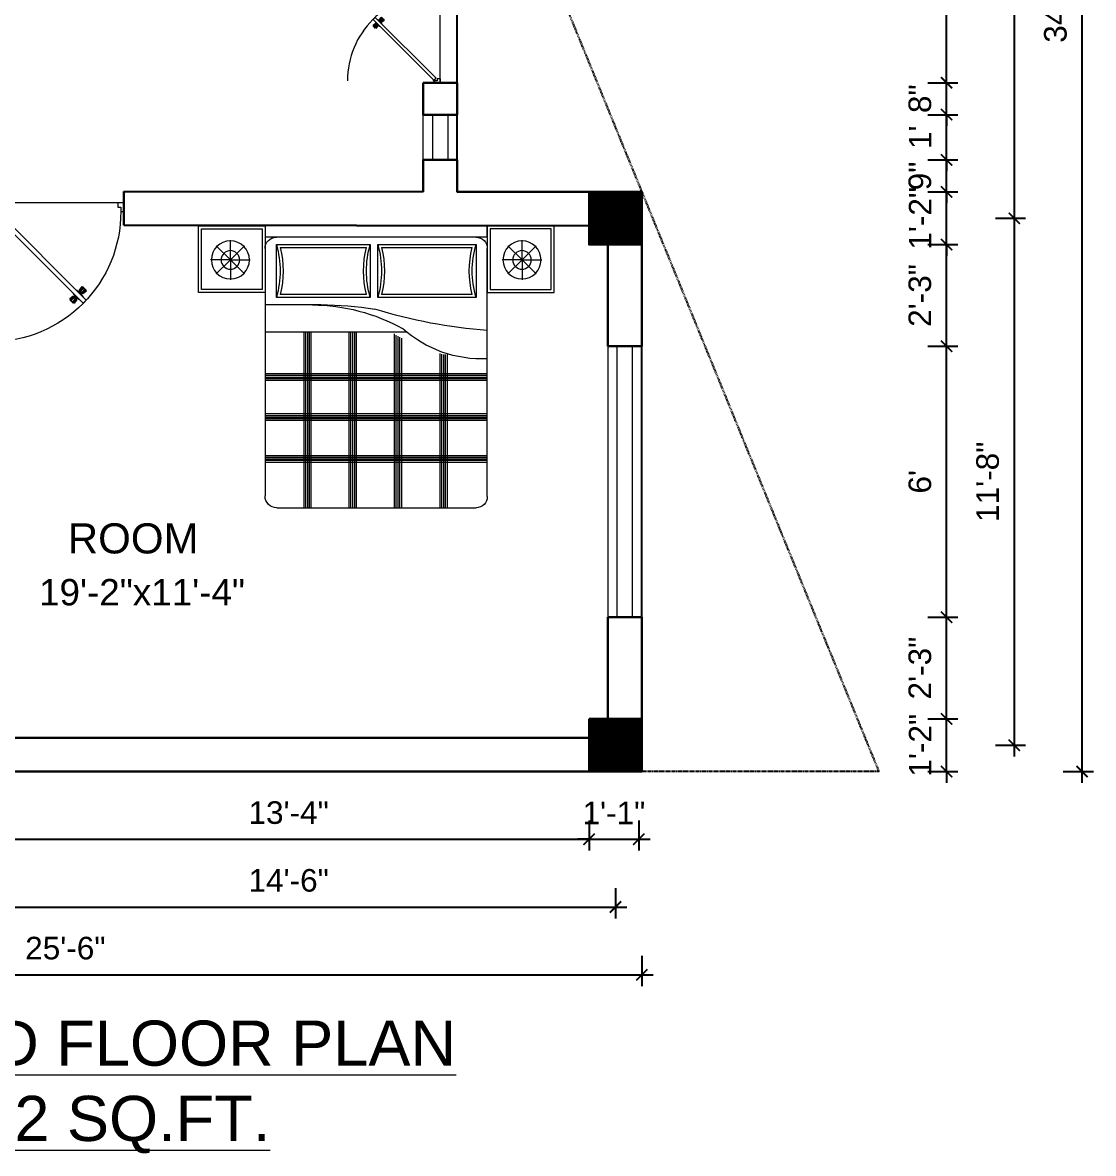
# Model space of a CAD drawing. Header units: inches. Extents: x -6683 to 26091, y -5972 to 4741.
# Drawn here: x 16627.7 to 16912.1, y -2641.4 to -2341 of the extents above; entities that cross this region are included whole.
import ezdxf

# ---------------------------------------------------------------- set-up
doc = ezdxf.new("R2010")
doc.units = ezdxf.units.IN
doc.header["$MEASUREMENT"] = 0
doc.linetypes.add('HIDDEN', pattern=[0.375, 0.25, -0.125])
for name, color, linetype, lineweight in [('A-FURN', 9, 'Continuous', 5), ('Dimension-0.13', 114, 'Continuous', 13), ('hatch-.09', 8, 'Continuous', 9), ('Label', 7, 'Continuous', 13), ('PUERTAS', 7, 'Continuous', 9), ('Text', 7, 'Continuous', 13), ('WALL', 12, 'Continuous', 30), ('wall2', 1, 'Continuous', 15), ('windoow', 4, 'Continuous', 5)]:
    doc.layers.add(name, color=color, linetype=linetype, lineweight=lineweight)
doc.layers.add('furniture', color=253, linetype='Continuous')
doc.styles.add('arial 1000', font='arial.ttf')
doc.styles.add('dim', font='arial.ttf', dxfattribs={"height": 7})
doc.styles.get("Standard").update_dxf_attribs({"font": 'arial.ttf'})
doc.dimstyles.new("1-8'", dxfattribs={"dimtxt": 6, "dimasz": 3, "dimexe": 3, "dimexo": 6, "dimgap": 4, "dimtad": 1, "dimdec": 0, "dimzin": 0, "dimdsep": 46, "dimlunit": 4, "dimtxsty": 'arial 1000', "dimblk": 'ARCHTICK', "dimcen": 8, "dimdle": 3, "dimclrt": 7, "dimazin": 0, "dimtfac": 1, "dimtdec": 0, "dimtix": 1, "dimtmove": 2, "dimatfit": 3, "dimfxl": 5, "dimfxlon": 1, "dimarcsym": 0})

# ---------------------------------------------------------------- blocks, each defined once
blk = doc.blocks.new('A$C3AED30AC')
at = {"layer": 'A-FURN', "color": 147, "linetype": 'ByBlock'}
for p, q in [((0, 1532.2), (0, 1982.2)), ((0, 1982.2), (450, 1982.2)), ((450, 1982.2), (1949.6, 1982.2)), ((450, 1982.2), (450, 1532.2)), ((450, 1906), (450, 1982.2)), ((1949.6, 1982.2), (1949.6, 1532.2)), ((2399.6, 1982.2), (1949.6, 1982.2)), ((2399.6, 1532.2), (2399.6, 1982.2)), ((450, 1906), (1949.6, 1906)), ((450, 155.2), (450, 1829.8)), ((1949.6, 1829.8), (1949.6, 159)), ((450, 1532.2), (0, 1532.2)), ((1949.6, 1532.2), (2399.6, 1532.2)), ((1869.6, 79), (526.2, 79))]:
    blk.add_line(p, q, dxfattribs=at)
at = {"layer": 'A-FURN', "color": 8}
for p, q in [((20, 1552.2), (20, 1962.2)), ((20, 1962.2), (430, 1962.2)), ((430, 1962.2), (430, 1552.2)), ((1969.6, 1962.2), (1969.6, 1552.2)), ((2379.6, 1962.2), (1969.6, 1962.2)), ((2379.6, 1552.2), (2379.6, 1962.2)), ((430, 1552.2), (20, 1552.2)), ((1969.6, 1552.2), (2379.6, 1552.2))]:
    blk.add_line(p, q, dxfattribs=at)
at = {"layer": 'A-FURN', "color": 5, "linetype": 'ByBlock'}
for p, q in [((216, 1752.2), (121, 1847.2)), ((216, 1752.2), (216, 1886.6)), ((216, 1752.2), (311.1, 1847.2)), ((526.2, 1855.2), (526.2, 1499.6)), ((1189.3, 1855.2), (526.2, 1855.2)), ((1189.3, 1499.6), (1189.3, 1855.2)), ((1873.4, 1855.2), (1240.1, 1855.2)), ((1240.1, 1855.2), (1240.1, 1499.6)), ((1873.4, 1499.6), (1873.4, 1855.2)), ((2183.6, 1752.2), (2088.5, 1847.2)), ((2183.6, 1752.2), (2183.6, 1886.6)), ((2183.6, 1752.2), (2278.6, 1847.2)), ((216, 1752.2), (81.7, 1752.2)), ((216, 1752.2), (121, 1657.2)), ((216, 1752.2), (216, 1752.2)), ((216, 1752.2), (216, 1752.2)), ((216, 1752.2), (216, 1752.2)), ((216, 1752.2), (350.4, 1752.2)), ((216, 1752.2), (216, 1617.8)), ((216, 1752.2), (311.1, 1657.2)), ((2183.6, 1752.2), (2049.2, 1752.2)), ((2183.6, 1752.2), (2088.5, 1657.2)), ((2183.6, 1752.2), (2317.9, 1752.2)), ((2183.6, 1752.2), (2183.6, 1752.2)), ((2183.6, 1752.2), (2183.6, 1752.2)), ((2183.6, 1752.2), (2183.6, 1752.2)), ((2183.6, 1752.2), (2278.6, 1657.2)), ((2183.6, 1752.2), (2183.6, 1617.8)), ((526.2, 1499.6), (1189.3, 1499.6)), ((1240.1, 1499.6), (1873.4, 1499.6)), ((1573.7, 1448.8), (1949.6, 1448.8)), ((996, 1263.6), (1949.6, 1263.6))]:
    blk.add_line(p, q, dxfattribs=at)
at = {"layer": 'A-FURN', "color": 9}
for p, q in [((1163.2, 1835.2), (552.3, 1835.2)), ((1847.3, 1835.2), (1266.2, 1835.2)), ((552.3, 1519.6), (1163.2, 1519.6)), ((1266.2, 1519.6), (1847.3, 1519.6))]:
    blk.add_line(p, q, dxfattribs=at)
at = {"layer": 'A-FURN', "color": 8, "linetype": 'Continuous'}
for p, q in [((1029.9, 1223.1), (1029.9, 79)), ((1041.9, 1230), (1041.9, 79)), ((1053.9, 1237.2), (1053.9, 79)), ((1067, 1245.2), (1067, 79)), ((1079, 1252.8), (1079, 79)), ((1335, 1263.6), (1335, 79)), ((1347, 1263.6), (1347, 79)), ((1359, 1263.6), (1359, 79)), ((1372.1, 1263.6), (1372.1, 79)), ((1384.1, 1263.6), (1384.1, 79)), ((1639.9, 1263.6), (1639.9, 79)), ((1651.9, 1263.6), (1651.9, 79)), ((1663.9, 1263.6), (1663.9, 79)), ((1676.9, 1263.6), (1676.9, 79)), ((1688.9, 1263.6), (1688.9, 79)), ((722, 1114.6), (722, 79)), ((734, 1114.6), (734, 79)), ((746, 1114.6), (746, 79)), ((759.1, 1117.1), (759.1, 79)), ((771.1, 1120.2), (771.1, 79)), ((450, 983.2), (1949.6, 983.2)), ((450, 971.2), (1949.6, 971.2)), ((450, 959.2), (1949.6, 959.2)), ((450, 949.8), (1949.6, 949.8)), ((450, 937.8), (1949.6, 937.8)), ((450, 713), (1949.6, 713)), ((450, 701), (1949.6, 701)), ((450, 689), (1949.6, 689)), ((450, 679.6), (1949.6, 679.6)), ((450, 667.6), (1949.6, 667.6)), ((450, 431.1), (1949.6, 431.1)), ((450, 419.1), (1949.6, 419.1)), ((450, 407.1), (1949.6, 407.1)), ((450, 397.7), (1949.6, 397.7)), ((450, 385.7), (1949.6, 385.7))]:
    blk.add_line(p, q, dxfattribs=at)
at = {"layer": 'A-FURN', "color": 5, "linetype": 'ByBlock'}
for centre, radius in [((216, 1752.2), 128.5), ((2183.6, 1752.2), 128.5), ((216, 1752.2), 62.8), ((2183.6, 1752.2), 62.8)]:
    blk.add_circle(centre, radius, dxfattribs=at)
at = {"layer": 'A-FURN', "color": 147, "linetype": 'ByBlock'}
for centre, radius, start, end in [((526.2, 1829.8), 76.2, 90, 180), ((1873.4, 1829.8), 76.2, 0, 90), ((526.2, 155.2), 76.2, 180, 270), ((1869.6, 159), 80, 270, 0)]:
    blk.add_arc(centre, radius, start, end, dxfattribs=at)
at = {"layer": 'A-FURN', "color": 5, "linetype": 'ByBlock'}
for centre, radius, start, end in [((-83.4, 1677.4), 635, 343.7398, 16.2602), ((1798.9, 1677.4), 635, 163.73979, 196.26021), ((630.5, 1677.4), 635, 343.7398, 16.2602), ((2483, 1677.4), 635, 163.73979, 196.26021), ((193.9, 4688.5), 3422.4, 274.28895, 287.24996), ((1638.5, 177.4), 1271.4, 90.35642, 119.03891), ((1572.9, -870.3), 2319.1, 89.98014, 99.03119), ((485.1, 1886.5), 802.9, 267.49694, 311.91323)]:
    blk.add_arc(centre, radius, start, end, dxfattribs=at)
at = {"layer": 'A-FURN', "color": 9}
for centre, start, end in [((-83.4, 1677.4), 346.05939, 13.94061), ((1798.9, 1677.4), 166.05939, 193.94061), ((630.5, 1677.4), 346.05939, 13.94061), ((2483, 1677.4), 166.05939, 193.94061)]:
    blk.add_arc(centre, 655, start, end, dxfattribs=at)
blk = doc.blocks.new('2ft6in')
at = {"layer": 'PUERTAS', "color": 2}
for p, q in [((0.84, 2.1), (21.02, 22.28)), ((21.71, 21.6), (1.47, 1.37)), ((18.33, 21.76), (18.31, 21.77)), ((21.71, 21.6), (21.02, 22.28)), ((21.18, 18.9), (21.2, 18.89)), ((0, 2), (0, 0)), ((0.6, 2), (0, 2)), ((1.33, 0), (0, 0)), ((0.6, 1.26), (0.6, 2.04)), ((0.67, 1.26), (0.6, 1.26)), ((0.67, 1.26), (0.67, 2.01)), ((0.67, 1), (0.67, 1.26)), ((1.33, 1), (0.67, 1)), ((1.31, 1.53), (0.79, 2.06)), ((1.36, 1.58), (0.81, 2.12)), ((1.36, 1.58), (1.31, 1.53)), ((1.47, 1.37), (1.31, 1.53)), ((1.33, 0), (1.33, 1)), ((28.67, 0), (28.67, 1)), ((28.67, 1), (29.33, 1)), ((28.67, 0), (30, 0)), ((29.33, 1), (29.33, 2)), ((29.33, 2), (30, 2)), ((30, 0), (30, 2))]:
    blk.add_line(p, q, dxfattribs=at)
at = {"layer": 'PUERTAS', "color": 8}
for p, q in [((18.81, 20.78), (18.04, 21.4)), ((18.86, 20.83), (18.08, 21.46)), ((18.95, 20.92), (18.2, 21.58)), ((18.44, 21.9), (18.31, 21.77)), ((19.07, 21.03), (18.34, 21.72)), ((18.44, 21.9), (18.56, 22.02)), ((18.58, 22.01), (18.56, 22.02)), ((19.3, 21.26), (18.61, 22)), ((19.42, 21.38), (18.75, 22.14)), ((19.51, 21.48), (18.88, 22.26)), ((18.91, 20.27), (19.19, 20.69)), ((19.55, 21.53), (18.93, 22.3)), ((19.13, 20.8), (19.03, 20.9)), ((19.15, 20.82), (19.05, 20.92)), ((19.09, 20.44), (19.25, 20.76)), ((19.19, 20.87), (19.1, 20.96)), ((19.25, 20.93), (19.16, 21.02)), ((19.28, 20.63), (19.32, 20.83)), ((19.4, 21.08), (19.31, 21.17)), ((19.47, 21.15), (19.38, 21.24)), ((19.43, 20.78), (19.4, 20.9)), ((19.51, 21.19), (19.42, 21.28)), ((19.55, 20.91), (19.43, 20.94)), ((19.53, 21.21), (19.44, 21.3)), ((19.7, 21.06), (19.51, 21.01)), ((19.89, 21.24), (19.58, 21.08)), ((20.07, 21.42), (19.64, 21.15)), ((19.69, 19.49), (20.12, 19.76)), ((19.87, 19.67), (20.18, 19.83)), ((20.06, 19.85), (20.25, 19.9)), ((20.21, 20), (20.33, 19.97)), ((20.21, 19.38), (20.83, 18.61)), ((20.23, 19.7), (20.32, 19.61)), ((20.25, 19.72), (20.34, 19.63)), ((20.25, 19.43), (20.88, 18.65)), ((20.29, 19.76), (20.38, 19.67)), ((20.33, 20.13), (20.36, 20.01)), ((20.34, 19.53), (21, 18.77)), ((20.36, 19.83), (20.45, 19.74)), ((20.48, 20.28), (20.44, 20.08)), ((20.46, 19.64), (21.14, 18.91)), ((20.5, 19.98), (20.6, 19.89)), ((20.67, 20.47), (20.51, 20.15)), ((20.85, 20.64), (20.57, 20.22)), ((20.57, 20.04), (20.66, 19.95)), ((20.61, 20.09), (20.7, 19.99)), ((20.63, 20.11), (20.72, 20.01)), ((20.69, 19.87), (21.42, 19.19)), ((20.81, 19.99), (21.56, 19.33)), ((20.9, 20.08), (21.68, 19.45)), ((20.95, 20.13), (21.72, 19.51)), ((21.32, 19.01), (21.2, 18.89)), ((21.32, 19.01), (21.44, 19.14)), ((21.43, 19.15), (21.44, 19.14)), ((0, 0), (30, 0))]:
    blk.add_line(p, q, dxfattribs=at)
at = {"layer": 'PUERTAS', "color": 1}
for p, q in [((18.06, 21.44), (18.48, 21.86)), ((18.74, 20.79), (18.06, 21.34)), ((18.08, 21.51), (18.45, 21.88)), ((18.11, 21.49), (18.08, 21.51)), ((18.82, 22.25), (18.45, 21.88)), ((18.9, 22.28), (18.48, 21.86)), ((18.84, 22.23), (18.82, 22.25)), ((18.83, 20.8), (19.18, 21.15)), ((18.84, 20.21), (19.1, 20.6)), ((18.85, 20.11), (18.84, 20.12)), ((18.92, 20.89), (18.93, 20.88)), ((19.54, 21.59), (18.99, 22.27)), ((19.02, 20.88), (19.24, 21.1)), ((19.12, 20.8), (19.03, 20.89)), ((19.1, 20.7), (19.11, 20.69)), ((19.1, 20.6), (19.1, 20.6)), ((19.11, 20.79), (19.33, 21.01)), ((19.54, 21.5), (19.18, 21.15)), ((19.45, 21.31), (19.24, 21.1)), ((19.55, 21.22), (19.33, 21.01)), ((19.45, 21.41), (19.45, 21.41)), ((19.54, 21.22), (19.45, 21.31)), ((19.53, 19.43), (19.54, 19.42)), ((19.64, 21.23), (19.64, 21.23)), ((19.64, 19.42), (20.02, 19.67)), ((19.74, 21.24), (19.73, 21.23)), ((20.12, 21.49), (19.74, 21.24)), ((20.02, 19.67), (20.03, 19.68)), ((20.12, 19.68), (20.12, 19.68)), ((20.21, 19.69), (20.43, 19.9)), ((20.22, 21.48), (20.22, 21.49)), ((20.22, 19.41), (20.57, 19.76)), ((20.22, 19.69), (20.31, 19.6)), ((20.22, 19.32), (20.76, 18.64)), ((20.31, 19.6), (20.52, 19.81)), ((20.31, 19.5), (20.31, 19.5)), ((20.65, 20.12), (20.43, 19.9)), ((20.74, 20.03), (20.52, 19.81)), ((20.93, 20.11), (20.57, 19.76)), ((20.64, 20.11), (20.73, 20.02)), ((20.66, 20.31), (20.65, 20.31)), ((20.65, 20.21), (20.65, 20.22)), ((20.91, 20.7), (20.66, 20.31)), ((20.84, 20.02), (20.83, 20.03)), ((20.86, 18.63), (21.28, 19.05)), ((20.91, 20.8), (20.91, 20.79)), ((20.94, 18.66), (21.31, 19.03)), ((21.02, 20.12), (21.7, 19.57)), ((21.7, 19.47), (21.28, 19.05)), ((21.67, 19.4), (21.31, 19.03)), ((21.65, 19.42), (21.67, 19.4)), ((20.91, 18.68), (20.94, 18.66))]:
    blk.add_line(p, q, dxfattribs=at)
at = {"layer": 'PUERTAS', "color": 2}
for radius in [0.129, 0.0627]:
    blk.add_circle((0.68, 2.14), radius, dxfattribs=at)
at = {"layer": 'PUERTAS', "color": 8}
blk.add_arc((0.68, 2.14), 28.65, 359.7285, 90.0333, dxfattribs=at)
at = {"layer": 'PUERTAS', "color": 1}
for centre, start, end in [((18.78, 20.84), 231.0764, 315), ((18.89, 20.16), 135, 225), ((18.94, 22.23), 38.9236, 135), ((18.97, 20.93), 225, 315), ((19.16, 20.74), 135, 219.7428), ((19.06, 20.65), 315, 39.7428), ((19.4, 21.36), 315, 45), ((19.49, 21.55), 315, 38.9236), ((19.59, 19.47), 225, 315), ((19.6, 21.18), 50.2572, 135), ((19.68, 21.28), 230.2572, 315), ((20.07, 19.63), 50.2572, 135), ((20.17, 21.44), 45, 135), ((20.16, 19.73), 230.2572, 315), ((20.27, 19.36), 135, 218.9236), ((20.35, 19.55), 135, 225), ((20.7, 20.26), 135, 219.7428), ((20.6, 20.17), 315, 39.7428), ((20.78, 19.98), 45, 135), ((20.87, 20.75), 315, 45), ((20.98, 20.07), 51.0764, 135), ((21.65, 19.52), 315, 51.0764), ((20.82, 18.68), 218.9236, 315)]:
    blk.add_arc(centre, 0.0667, start, end, dxfattribs=at)
blk = doc.blocks.new('*U44')
at = {"color": 3, "xscale": -1}
blk.add_blockref('2ft6in', (42, 0), dxfattribs=at)
blk = doc.blocks.new('3ft')
at = {"layer": 'PUERTAS', "color": 2}
for p, q in [((1.01, 2.52), (25.23, 26.74)), ((26.05, 25.92), (1.77, 1.64)), ((21.99, 26.11), (21.98, 26.13)), ((26.05, 25.92), (25.23, 26.74)), ((25.42, 22.68), (25.43, 22.67)), ((0, 2.4), (0, 0)), ((0.72, 2.4), (0, 2.4)), ((1.6, 0), (0, 0)), ((0.72, 1.52), (0.72, 2.44)), ((0.8, 1.52), (0.72, 1.52)), ((0.8, 1.52), (0.8, 2.41)), ((0.8, 1.2), (0.8, 1.52)), ((1.6, 1.2), (0.8, 1.2)), ((1.57, 1.84), (0.94, 2.47)), ((1.63, 1.89), (0.97, 2.55)), ((1.63, 1.89), (1.57, 1.84)), ((1.77, 1.64), (1.57, 1.84)), ((1.6, 0), (1.6, 1.2)), ((34.4, 0), (34.4, 1.2)), ((34.4, 1.2), (35.2, 1.2)), ((34.4, 0), (36, 0)), ((35.2, 1.2), (35.2, 2.4)), ((35.2, 2.4), (36, 2.4)), ((36, 0), (36, 2.4))]:
    blk.add_line(p, q, dxfattribs=at)
at = {"layer": 'PUERTAS', "color": 8}
for p, q in [((22.57, 24.94), (21.65, 25.68)), ((22.63, 24.99), (21.69, 25.75)), ((22.74, 25.1), (21.84, 25.9)), ((22.13, 26.28), (21.98, 26.13)), ((22.88, 25.24), (22.01, 26.06)), ((22.13, 26.28), (22.27, 26.42)), ((22.29, 26.41), (22.27, 26.42)), ((23.16, 25.52), (22.34, 26.39)), ((23.3, 25.66), (22.5, 26.56)), ((23.41, 25.77), (22.65, 26.71)), ((22.69, 24.32), (23.02, 24.83)), ((23.46, 25.83), (22.72, 26.75)), ((22.95, 24.96), (22.84, 25.07)), ((22.98, 24.99), (22.86, 25.1)), ((23.03, 25.04), (22.91, 25.15)), ((22.91, 24.53), (23.1, 24.91)), ((23.11, 25.12), (22.99, 25.23)), ((23.13, 24.76), (23.18, 24.99)), ((23.28, 25.3), (23.17, 25.41)), ((23.36, 25.37), (23.25, 25.49)), ((23.31, 24.94), (23.28, 25.08)), ((23.41, 25.43), (23.3, 25.54)), ((23.46, 25.09), (23.32, 25.13)), ((23.44, 25.45), (23.33, 25.56)), ((23.64, 25.27), (23.41, 25.22)), ((23.87, 25.49), (23.49, 25.3)), ((24.08, 25.71), (23.57, 25.38)), ((24.4, 24.15), (24.43, 24.01)), ((24.58, 24.33), (24.52, 24.1)), ((24.8, 24.56), (24.61, 24.18)), ((25.02, 24.77), (24.68, 24.26)), ((24.68, 24.05), (24.79, 23.94)), ((24.73, 24.1), (24.85, 23.99)), ((24.76, 24.13), (24.87, 24.02)), ((25.08, 24.1), (26.02, 23.34)), ((25.14, 24.15), (26.06, 23.41)), ((23.63, 23.38), (24.14, 23.72)), ((23.84, 23.6), (24.22, 23.79)), ((24.07, 23.82), (24.3, 23.88)), ((24.25, 24), (24.39, 23.97)), ((24.25, 23.26), (24.99, 22.34)), ((24.27, 23.64), (24.38, 23.53)), ((24.3, 23.67), (24.41, 23.56)), ((24.3, 23.32), (25.06, 22.38)), ((24.35, 23.72), (24.46, 23.61)), ((24.41, 23.43), (25.2, 22.53)), ((24.43, 23.8), (24.54, 23.69)), ((24.55, 23.57), (25.37, 22.7)), ((24.6, 23.97), (24.72, 23.86)), ((24.83, 23.85), (25.7, 23.03)), ((24.97, 23.99), (25.87, 23.2)), ((25.58, 22.82), (25.43, 22.67)), ((25.58, 22.82), (25.73, 22.97)), ((25.72, 22.98), (25.73, 22.97)), ((0, 0), (36, 0))]:
    blk.add_line(p, q, dxfattribs=at)
at = {"layer": 'PUERTAS', "color": 1}
for p, q in [((21.67, 25.73), (22.17, 26.23)), ((22.49, 24.95), (21.67, 25.61)), ((21.7, 25.82), (22.14, 26.26)), ((21.73, 25.79), (21.7, 25.82)), ((22.58, 26.7), (22.14, 26.26)), ((22.67, 26.73), (22.17, 26.23)), ((22.61, 26.67), (22.58, 26.7)), ((22.6, 24.96), (23.02, 25.38)), ((22.61, 24.25), (22.92, 24.72)), ((22.62, 24.13), (22.61, 24.14)), ((22.7, 25.07), (22.71, 25.06)), ((23.45, 25.91), (22.79, 26.73)), ((22.82, 25.06), (23.08, 25.32)), ((22.94, 24.95), (22.83, 25.07)), ((22.92, 24.72), (22.92, 24.72)), ((22.93, 24.94), (23.19, 25.21)), ((22.93, 24.84), (22.93, 24.83)), ((23.44, 25.81), (23.02, 25.38)), ((23.34, 25.58), (23.08, 25.32)), ((23.46, 25.47), (23.19, 25.21)), ((23.33, 25.7), (23.34, 25.69)), ((23.45, 25.46), (23.33, 25.57)), ((23.57, 25.47), (23.57, 25.47)), ((24.15, 25.79), (23.68, 25.48)), ((23.68, 25.48), (23.68, 25.48)), ((24.27, 25.78), (24.26, 25.79)), ((24.78, 24.15), (24.51, 23.89)), ((25.11, 24.14), (24.69, 23.71)), ((24.77, 24.14), (24.88, 24.03)), ((24.79, 24.38), (24.78, 24.37)), ((24.78, 24.26), (24.78, 24.26)), ((25.1, 24.84), (24.79, 24.38)), ((25.09, 24.96), (25.1, 24.95)), ((25.22, 24.14), (26.03, 23.48)), ((23.44, 23.31), (23.45, 23.3)), ((23.56, 23.3), (24.03, 23.61)), ((24.03, 23.61), (24.03, 23.62)), ((24.14, 23.62), (24.14, 23.62)), ((24.25, 23.62), (24.51, 23.89)), ((24.26, 23.29), (24.69, 23.71)), ((24.26, 23.63), (24.37, 23.52)), ((24.26, 23.18), (24.92, 22.37)), ((24.37, 23.52), (24.63, 23.77)), ((24.37, 23.4), (24.37, 23.4)), ((24.89, 24.03), (24.63, 23.77)), ((25, 24.03), (25, 24.03)), ((25.04, 22.36), (25.54, 22.86)), ((25.1, 22.42), (25.13, 22.39)), ((25.13, 22.39), (25.57, 22.83)), ((26.04, 23.37), (25.54, 22.86)), ((26.01, 23.27), (25.57, 22.83)), ((25.98, 23.3), (26.01, 23.27))]:
    blk.add_line(p, q, dxfattribs=at)
at = {"layer": 'PUERTAS', "color": 2}
for radius in [0.155, 0.0752]:
    blk.add_circle((0.82, 2.56), radius, dxfattribs=at)
at = {"layer": 'PUERTAS', "color": 8}
blk.add_arc((0.82, 2.56), 34.38, 359.7285, 90.0333, dxfattribs=at)
at = {"layer": 'PUERTAS', "color": 1}
for centre, start, end in [((22.54, 25.01), 231.0764, 315), ((22.67, 24.2), 135, 225), ((22.73, 26.68), 38.9236, 135), ((22.77, 25.12), 225, 315), ((22.99, 24.89), 135, 219.7428), ((22.87, 24.78), 315, 39.7428), ((23.28, 25.63), 315, 45), ((23.39, 25.86), 315, 38.9236), ((23.51, 25.41), 50.2572, 135), ((23.62, 25.53), 230.2572, 315), ((24.2, 25.73), 45, 135), ((24.84, 24.31), 135, 219.7428), ((24.72, 24.21), 315, 39.7428), ((24.94, 23.98), 45, 135), ((25.04, 24.89), 315, 45), ((25.17, 24.08), 51.0764, 135), ((23.51, 23.36), 225, 315), ((24.09, 23.56), 50.2572, 135), ((24.2, 23.68), 230.2572, 315), ((24.32, 23.23), 135, 218.9236), ((24.42, 23.46), 135, 225), ((24.98, 22.42), 218.9236, 315), ((25.98, 23.42), 315, 51.0764)]:
    blk.add_arc(centre, 0.08, start, end, dxfattribs=at)
blk = doc.blocks.new('*U43')
at = {"color": 3}
blk.add_blockref('3ft', (0, 0), dxfattribs=at)
blk = doc.blocks.new('_ArchTick')
at = {"color": 0, "const_width": 0.15}
blk.add_lwpolyline([(-0.5, -0.5), (0.5, 0.5)], dxfattribs=at)
blk = doc.blocks.new('*D81')
at = {"layer": 'Defpoints', "color": 0, "transparency": 16777216}
for p in [(16618.56, -2540), (16778.17, -2540), (16778.17, -2558)]:
    blk.add_point(p, dxfattribs=at)
at = {"layer": 'Dimension-0.13', "color": 0, "lineweight": -2, "transparency": 16777216}
for p, q in [((16618.56, -2553), (16618.56, -2561)), ((16778.17, -2553), (16778.17, -2561)), ((16615.56, -2558), (16781.17, -2558))]:
    blk.add_line(p, q, dxfattribs=at)
at = {"layer": 'Dimension-0.13', "color": 0, "lineweight": -2, "transparency": 16777216, "xscale": 3, "yscale": 3, "zscale": 3, "rotation": 180}
blk.add_blockref('_ArchTick', (16618.56, -2558), dxfattribs=at)
at = {"layer": 'Dimension-0.13', "color": 0, "lineweight": -2, "transparency": 16777216, "xscale": 3, "yscale": 3, "zscale": 3}
blk.add_blockref('_ArchTick', (16778.17, -2558), dxfattribs=at)
at = {"layer": 'Dimension-0.13', "color": 7, "transparency": 16777216, "insert": (16698.36, -2550.94), "char_height": 6, "attachment_point": 5, "style": 'arial 1000'}
blk.add_mtext('13\'-4"', dxfattribs=at)
blk = doc.blocks.new('*D82')
at = {"layer": 'Defpoints', "color": 0, "transparency": 16777216}
for p in [(16778.17, -2540), (16791.35, -2540), (16791.35, -2558)]:
    blk.add_point(p, dxfattribs=at)
at = {"layer": 'Dimension-0.13', "color": 0, "lineweight": -2, "transparency": 16777216}
for p, q in [((16778.17, -2553), (16778.17, -2561)), ((16791.35, -2553), (16791.35, -2561)), ((16778.17, -2558), (16775.17, -2558)), ((16778.17, -2558), (16791.35, -2558)), ((16791.35, -2558), (16794.35, -2558))]:
    blk.add_line(p, q, dxfattribs=at)
at = {"layer": 'Dimension-0.13', "color": 0, "lineweight": -2, "transparency": 16777216, "xscale": 3, "yscale": 3, "zscale": 3}
blk.add_blockref('_ArchTick', (16778.17, -2558), dxfattribs=at)
at = {"layer": 'Dimension-0.13', "color": 0, "lineweight": -2, "transparency": 16777216, "xscale": 3, "yscale": 3, "zscale": 3, "rotation": 180}
blk.add_blockref('_ArchTick', (16791.35, -2558), dxfattribs=at)
at = {"layer": 'Dimension-0.13', "color": 7, "transparency": 16777216, "insert": (16784.76, -2550.99), "char_height": 6, "attachment_point": 5, "style": 'arial 1000'}
blk.add_mtext('1\'-1"', dxfattribs=at)
blk = doc.blocks.new('*D84')
at = {"layer": 'Defpoints', "color": 0, "transparency": 16777216}
for p in [(16611.56, -2545.69), (16785.17, -2545.69), (16785.17, -2576)]:
    blk.add_point(p, dxfattribs=at)
at = {"layer": 'Dimension-0.13', "color": 0, "lineweight": -2, "transparency": 16777216}
for p, q in [((16611.56, -2571), (16611.56, -2579)), ((16785.17, -2571), (16785.17, -2579)), ((16608.56, -2576), (16788.17, -2576))]:
    blk.add_line(p, q, dxfattribs=at)
at = {"layer": 'Dimension-0.13', "color": 0, "lineweight": -2, "transparency": 16777216, "xscale": 3, "yscale": 3, "zscale": 3, "rotation": 180}
blk.add_blockref('_ArchTick', (16611.56, -2576), dxfattribs=at)
at = {"layer": 'Dimension-0.13', "color": 0, "lineweight": -2, "transparency": 16777216, "xscale": 3, "yscale": 3, "zscale": 3}
blk.add_blockref('_ArchTick', (16785.17, -2576), dxfattribs=at)
at = {"layer": 'Dimension-0.13', "color": 7, "transparency": 16777216, "insert": (16698.36, -2568.94), "char_height": 6, "attachment_point": 5, "style": 'arial 1000'}
blk.add_mtext('14\'-6"', dxfattribs=at)
blk = doc.blocks.new('*D85')
at = {"layer": 'Defpoints', "color": 0, "transparency": 16777216}
for p in [(16485.9, -2540), (16792.17, -2540), (16792.17, -2594)]:
    blk.add_point(p, dxfattribs=at)
at = {"layer": 'Dimension-0.13', "color": 0, "lineweight": -2, "transparency": 16777216}
for p, q in [((16485.9, -2589), (16485.9, -2597)), ((16792.17, -2589), (16792.17, -2597)), ((16482.9, -2594), (16795.17, -2594))]:
    blk.add_line(p, q, dxfattribs=at)
at = {"layer": 'Dimension-0.13', "color": 0, "lineweight": -2, "transparency": 16777216, "xscale": 3, "yscale": 3, "zscale": 3, "rotation": 180}
blk.add_blockref('_ArchTick', (16485.9, -2594), dxfattribs=at)
at = {"layer": 'Dimension-0.13', "color": 0, "lineweight": -2, "transparency": 16777216, "xscale": 3, "yscale": 3, "zscale": 3}
blk.add_blockref('_ArchTick', (16792.17, -2594), dxfattribs=at)
at = {"layer": 'Dimension-0.13', "color": 7, "transparency": 16777216, "insert": (16639.04, -2586.94), "char_height": 6, "attachment_point": 5, "style": 'arial 1000'}
blk.add_mtext('25\'-6"', dxfattribs=at)
blk = doc.blocks.new('*D86')
at = {"layer": 'Defpoints', "color": 0, "transparency": 16777216}
for p in [(16792.17, -2526), (16873.13, -2526), (16792.17, -2540)]:
    blk.add_point(p, dxfattribs=at)
at = {"layer": 'Dimension-0.13', "color": 0, "lineweight": -2, "transparency": 16777216}
for p, q in [((16873.13, -2526), (16873.13, -2523)), ((16868.13, -2526), (16876.13, -2526)), ((16873.13, -2540), (16873.13, -2526)), ((16868.13, -2540), (16876.13, -2540)), ((16873.13, -2540), (16873.13, -2543))]:
    blk.add_line(p, q, dxfattribs=at)
at = {"layer": 'Dimension-0.13', "color": 0, "lineweight": -2, "transparency": 16777216, "xscale": 3, "yscale": 3, "zscale": 3}
for p, rotation in [((16873.13, -2526), 270), ((16873.13, -2540), 90)]:
    blk.add_blockref('_ArchTick', p, dxfattribs=dict(at, rotation=rotation))
at = {"layer": 'Dimension-0.13', "color": 7, "transparency": 16777216, "insert": (16866.12, -2533), "char_height": 6, "attachment_point": 5, "rotation": 90, "style": 'arial 1000'}
blk.add_mtext('1\'-2"', dxfattribs=at)
blk = doc.blocks.new('*D87')
at = {"layer": 'Defpoints', "color": 0, "transparency": 16777216}
for p in [(16792.17, -2393), (16891.13, -2393), (16792.17, -2533)]:
    blk.add_point(p, dxfattribs=at)
at = {"layer": 'Dimension-0.13', "color": 0, "lineweight": -2, "transparency": 16777216}
for p, q in [((16891.13, -2536), (16891.13, -2390)), ((16886.13, -2393), (16894.13, -2393)), ((16886.13, -2533), (16894.13, -2533))]:
    blk.add_line(p, q, dxfattribs=at)
at = {"layer": 'Dimension-0.13', "color": 0, "lineweight": -2, "transparency": 16777216, "xscale": 3, "yscale": 3, "zscale": 3}
for p, rotation in [((16891.13, -2393), 90), ((16891.13, -2533), 270)]:
    blk.add_blockref('_ArchTick', p, dxfattribs=dict(at, rotation=rotation))
at = {"layer": 'Dimension-0.13', "color": 7, "transparency": 16777216, "insert": (16884.06, -2463), "char_height": 6, "attachment_point": 5, "rotation": 90, "style": 'arial 1000'}
blk.add_mtext('11\'-8"', dxfattribs=at)
blk = doc.blocks.new('*D88')
at = {"layer": 'Defpoints', "color": 0, "transparency": 16777216}
for p in [(16688.07, -2131.36), (16909.13, -2131.36), (16791.35, -2540)]:
    blk.add_point(p, dxfattribs=at)
at = {"layer": 'Dimension-0.13', "color": 0, "lineweight": -2, "transparency": 16777216}
for p, q in [((16909.13, -2543), (16909.13, -2128.36)), ((16904.13, -2131.36), (16912.13, -2131.36)), ((16904.13, -2540), (16912.13, -2540))]:
    blk.add_line(p, q, dxfattribs=at)
at = {"layer": 'Dimension-0.13', "color": 0, "lineweight": -2, "transparency": 16777216, "xscale": 3, "yscale": 3, "zscale": 3}
for p, rotation in [((16909.13, -2131.36), 90), ((16909.13, -2540), 270)]:
    blk.add_blockref('_ArchTick', p, dxfattribs=dict(at, rotation=rotation))
at = {"layer": 'Dimension-0.13', "color": 7, "transparency": 16777216, "insert": (16902.06, -2335.68), "char_height": 6, "attachment_point": 5, "rotation": 90, "style": 'arial 1000'}
blk.add_mtext('34\'-1"', dxfattribs=at)
blk = doc.blocks.new('*D95')
at = {"layer": 'Defpoints', "color": 0, "transparency": 16777216}
for p in [(16792.17, -2499), (16873.13, -2499), (16792.17, -2526)]:
    blk.add_point(p, dxfattribs=at)
at = {"layer": 'Dimension-0.13', "color": 0, "lineweight": -2, "transparency": 16777216}
for p, q in [((16873.13, -2529), (16873.13, -2496)), ((16868.13, -2499), (16876.13, -2499)), ((16868.13, -2526), (16876.13, -2526))]:
    blk.add_line(p, q, dxfattribs=at)
at = {"layer": 'Dimension-0.13', "color": 0, "lineweight": -2, "transparency": 16777216, "xscale": 3, "yscale": 3, "zscale": 3}
for p, rotation in [((16873.13, -2499), 90), ((16873.13, -2526), 270)]:
    blk.add_blockref('_ArchTick', p, dxfattribs=dict(at, rotation=rotation))
at = {"layer": 'Dimension-0.13', "color": 7, "transparency": 16777216, "insert": (16866.06, -2512.5), "char_height": 6, "attachment_point": 5, "rotation": 90, "style": 'arial 1000'}
blk.add_mtext('2\'-3"', dxfattribs=at)
blk = doc.blocks.new('*D96')
at = {"layer": 'Defpoints', "color": 0, "transparency": 16777216}
for p in [(16792.17, -2427), (16873.13, -2427), (16792.17, -2499)]:
    blk.add_point(p, dxfattribs=at)
at = {"layer": 'Dimension-0.13', "color": 0, "lineweight": -2, "transparency": 16777216}
for p, q in [((16873.13, -2502), (16873.13, -2424)), ((16868.13, -2427), (16876.13, -2427)), ((16868.13, -2499), (16876.13, -2499))]:
    blk.add_line(p, q, dxfattribs=at)
at = {"layer": 'Dimension-0.13', "color": 0, "lineweight": -2, "transparency": 16777216, "xscale": 3, "yscale": 3, "zscale": 3}
for p, rotation in [((16873.13, -2427), 90), ((16873.13, -2499), 270)]:
    blk.add_blockref('_ArchTick', p, dxfattribs=dict(at, rotation=rotation))
at = {"layer": 'Dimension-0.13', "color": 7, "transparency": 16777216, "insert": (16866.06, -2463), "char_height": 6, "attachment_point": 5, "rotation": 90, "style": 'arial 1000'}
blk.add_mtext("6'", dxfattribs=at)
blk = doc.blocks.new('*D97')
at = {"layer": 'Defpoints', "color": 0, "transparency": 16777216}
for p in [(16792.17, -2400), (16873.13, -2400), (16792.17, -2427)]:
    blk.add_point(p, dxfattribs=at)
at = {"layer": 'Dimension-0.13', "color": 0, "lineweight": -2, "transparency": 16777216}
for p, q in [((16873.13, -2430), (16873.13, -2397)), ((16868.13, -2400), (16876.13, -2400)), ((16868.13, -2427), (16876.13, -2427))]:
    blk.add_line(p, q, dxfattribs=at)
at = {"layer": 'Dimension-0.13', "color": 0, "lineweight": -2, "transparency": 16777216, "xscale": 3, "yscale": 3, "zscale": 3}
for p, rotation in [((16873.13, -2400), 90), ((16873.13, -2427), 270)]:
    blk.add_blockref('_ArchTick', p, dxfattribs=dict(at, rotation=rotation))
at = {"layer": 'Dimension-0.13', "color": 7, "transparency": 16777216, "insert": (16866.06, -2413.5), "char_height": 6, "attachment_point": 5, "rotation": 90, "style": 'arial 1000'}
blk.add_mtext('2\'-3"', dxfattribs=at)
blk = doc.blocks.new('*D98')
at = {"layer": 'Defpoints', "color": 0, "transparency": 16777216}
for p in [(16792.17, -2386), (16873.13, -2386), (16792.17, -2400)]:
    blk.add_point(p, dxfattribs=at)
at = {"layer": 'Dimension-0.13', "color": 0, "lineweight": -2, "transparency": 16777216}
for p, q in [((16873.13, -2386), (16873.13, -2383)), ((16868.13, -2386), (16876.13, -2386)), ((16873.13, -2400), (16873.13, -2386)), ((16868.13, -2400), (16876.13, -2400)), ((16873.13, -2400), (16873.13, -2403))]:
    blk.add_line(p, q, dxfattribs=at)
at = {"layer": 'Dimension-0.13', "color": 0, "lineweight": -2, "transparency": 16777216, "xscale": 3, "yscale": 3, "zscale": 3}
for p, rotation in [((16873.13, -2386), 270), ((16873.13, -2400), 90)]:
    blk.add_blockref('_ArchTick', p, dxfattribs=dict(at, rotation=rotation))
at = {"layer": 'Dimension-0.13', "color": 7, "transparency": 16777216, "insert": (16866.12, -2393), "char_height": 6, "attachment_point": 5, "rotation": 90, "style": 'arial 1000'}
blk.add_mtext('1\'-2"', dxfattribs=at)
blk = doc.blocks.new('*D99')
at = {"layer": 'Defpoints', "color": 0, "transparency": 16777216}
for p in [(16743.11, -2377.47), (16873.13, -2377.47), (16792.17, -2386)]:
    blk.add_point(p, dxfattribs=at)
at = {"layer": 'Dimension-0.13', "color": 0, "lineweight": -2, "transparency": 16777216}
for p, q in [((16873.13, -2377.47), (16873.13, -2374.47)), ((16868.13, -2377.47), (16876.13, -2377.47)), ((16873.13, -2386), (16873.13, -2377.47)), ((16868.13, -2386), (16876.13, -2386)), ((16873.13, -2386), (16873.13, -2389))]:
    blk.add_line(p, q, dxfattribs=at)
at = {"layer": 'Dimension-0.13', "color": 0, "lineweight": -2, "transparency": 16777216, "xscale": 3, "yscale": 3, "zscale": 3}
for p, rotation in [((16873.13, -2377.47), 270), ((16873.13, -2386), 90)]:
    blk.add_blockref('_ArchTick', p, dxfattribs=dict(at, rotation=rotation))
at = {"layer": 'Dimension-0.13', "color": 7, "transparency": 16777216, "insert": (16866.06, -2381.74), "char_height": 6, "attachment_point": 5, "rotation": 90, "style": 'arial 1000'}
blk.add_mtext('9"', dxfattribs=at)
blk = doc.blocks.new('*D100')
at = {"layer": 'Defpoints', "color": 0, "transparency": 16777216}
for p in [(16743.11, -2365.47), (16873.13, -2365.47), (16743.11, -2377.47)]:
    blk.add_point(p, dxfattribs=at)
at = {"layer": 'Dimension-0.13', "color": 0, "lineweight": -2, "transparency": 16777216}
for p, q in [((16873.13, -2365.47), (16873.13, -2362.47)), ((16868.13, -2365.47), (16876.13, -2365.47)), ((16873.13, -2377.47), (16873.13, -2365.47)), ((16868.13, -2377.47), (16876.13, -2377.47)), ((16873.13, -2377.47), (16873.13, -2380.47))]:
    blk.add_line(p, q, dxfattribs=at)
at = {"layer": 'Dimension-0.13', "color": 0, "lineweight": -2, "transparency": 16777216, "xscale": 3, "yscale": 3, "zscale": 3}
for p, rotation in [((16873.13, -2365.47), 270), ((16873.13, -2377.47), 90)]:
    blk.add_blockref('_ArchTick', p, dxfattribs=dict(at, rotation=rotation))
at = {"layer": 'Dimension-0.13', "color": 7, "transparency": 16777216, "insert": (16866.12, -2371.47), "char_height": 6, "attachment_point": 5, "rotation": 90, "style": 'arial 1000'}
blk.add_mtext("1'", dxfattribs=at)
blk = doc.blocks.new('*D101')
at = {"layer": 'Defpoints', "color": 0, "transparency": 16777216}
for p in [(16743.11, -2356.98), (16873.13, -2356.98), (16743.11, -2365.47)]:
    blk.add_point(p, dxfattribs=at)
at = {"layer": 'Dimension-0.13', "color": 0, "lineweight": -2, "transparency": 16777216}
for p, q in [((16873.13, -2356.98), (16873.13, -2353.98)), ((16868.13, -2356.98), (16876.13, -2356.98)), ((16873.13, -2365.47), (16873.13, -2356.98)), ((16868.13, -2365.47), (16876.13, -2365.47)), ((16873.13, -2365.47), (16873.13, -2368.47))]:
    blk.add_line(p, q, dxfattribs=at)
at = {"layer": 'Dimension-0.13', "color": 0, "lineweight": -2, "transparency": 16777216, "xscale": 3, "yscale": 3, "zscale": 3}
for p, rotation in [((16873.13, -2356.98), 270), ((16873.13, -2365.47), 90)]:
    blk.add_blockref('_ArchTick', p, dxfattribs=dict(at, rotation=rotation))
at = {"layer": 'Dimension-0.13', "color": 7, "transparency": 16777216, "insert": (16866.06, -2361.22), "char_height": 6, "attachment_point": 5, "rotation": 90, "style": 'arial 1000'}
blk.add_mtext('8"', dxfattribs=at)
blk = doc.blocks.new('*D102')
at = {"layer": 'Defpoints', "color": 0, "transparency": 16777216}
for p in [(16743.11, -2308.98), (16873.13, -2308.98), (16743.11, -2356.98)]:
    blk.add_point(p, dxfattribs=at)
at = {"layer": 'Dimension-0.13', "color": 0, "lineweight": -2, "transparency": 16777216}
for p, q in [((16873.13, -2359.98), (16873.13, -2305.98)), ((16868.13, -2308.98), (16876.13, -2308.98)), ((16868.13, -2356.98), (16876.13, -2356.98))]:
    blk.add_line(p, q, dxfattribs=at)
at = {"layer": 'Dimension-0.13', "color": 0, "lineweight": -2, "transparency": 16777216, "xscale": 3, "yscale": 3, "zscale": 3}
for p, rotation in [((16873.13, -2308.98), 90), ((16873.13, -2356.98), 270)]:
    blk.add_blockref('_ArchTick', p, dxfattribs=dict(at, rotation=rotation))
at = {"layer": 'Dimension-0.13', "color": 7, "transparency": 16777216, "insert": (16866.13, -2332.98), "char_height": 6, "attachment_point": 5, "rotation": 90, "style": 'arial 1000'}
blk.add_mtext("4'", dxfattribs=at)
blk = doc.blocks.new('*D109')
at = {"layer": 'Defpoints', "color": 0, "transparency": 16777216}
for p in [(16743.11, -2273), (16891.13, -2273), (16792.17, -2393)]:
    blk.add_point(p, dxfattribs=at)
at = {"layer": 'Dimension-0.13', "color": 0, "lineweight": -2, "transparency": 16777216}
for p, q in [((16891.13, -2396), (16891.13, -2270)), ((16886.13, -2273), (16894.13, -2273)), ((16886.13, -2393), (16894.13, -2393))]:
    blk.add_line(p, q, dxfattribs=at)
at = {"layer": 'Dimension-0.13', "color": 0, "lineweight": -2, "transparency": 16777216, "xscale": 3, "yscale": 3, "zscale": 3}
for p, rotation in [((16891.13, -2273), 90), ((16891.13, -2393), 270)]:
    blk.add_blockref('_ArchTick', p, dxfattribs=dict(at, rotation=rotation))
at = {"layer": 'Dimension-0.13', "color": 7, "transparency": 16777216, "insert": (16884.06, -2333), "char_height": 6, "attachment_point": 5, "rotation": 90, "style": 'arial 1000'}
blk.add_mtext("10'", dxfattribs=at)

msp = doc.modelspace()

# ---------------------------------------------------------------- hatches: boundary and pattern name
at = {"layer": 'hatch-.09'}
h = msp.add_hatch(dxfattribs=at)
h.set_pattern_fill('ANSI31', color=256)
h.set_pattern_definition([(45, (1345.78158, -2676.14343), (-0.0883883476, 0.0883883476), [])])
h.paths.add_polyline_path([(16792.17, -2386), (16778.17, -2386), (16778.17, -2400), (16792.17, -2400)])
h = msp.add_hatch(dxfattribs=at)
h.set_pattern_fill('ANSI31', color=256)
h.set_pattern_definition([(45, (1345.78158, -2816.14343), (-0.0883883476, 0.0883883476), [])])
h.paths.add_polyline_path([(16792.17, -2526), (16778.17, -2526), (16778.17, -2540), (16792.17, -2540)])

# ---------------------------------------------------------------- linework, layer by layer
at = {"linetype": 'HIDDEN'}
msp.add_lwpolyline([(16465.92, -2134.5), (16688.07, -2131.36), (16855.13, -2540), (16485.9, -2540), (16465.92, -2134.5)], dxfattribs=at)
at = {"layer": 'Defpoints'}
msp.add_lwpolyline([(16792.17, -2540), (16792.17, -2386), (16743.11, -2386), (16743.11, -2266), (16688.07, -2266), (16688.07, -2131.36), (16465.92, -2134.5), (16481.76, -2456.03), (16544.14, -2456.03), (16544.14, -2540), (16792.17, -2540)], dxfattribs=at)
at = {"layer": 'WALL'}
for p, q in [((16734.11, -2356.98), (16743.11, -2356.98)), ((16734.11, -2356.98), (16734.11, -2365.47)), ((16743.11, -2356.98), (16743.11, -2365.47)), ((16734.11, -2365.47), (16743.11, -2365.47)), ((16734.11, -2377.47), (16743.11, -2377.47)), ((16734.11, -2377.47), (16734.11, -2385.94)), ((16743.11, -2377.47), (16743.11, -2385.95)), ((16654.56, -2385.86), (16654.56, -2394.86)), ((16654.56, -2385.86), (16734.11, -2385.94)), ((16743.11, -2385.95), (16792.17, -2386)), ((16792.17, -2427), (16792.17, -2386)), ((16778.17, -2395), (16654.56, -2394.86)), ((16783.17, -2427), (16783.17, -2400)), ((16783.17, -2427), (16792.17, -2427)), ((16783.17, -2526), (16783.17, -2499)), ((16783.17, -2499), (16792.17, -2499)), ((16792.17, -2540), (16792.17, -2499)), ((16618.56, -2531), (16778.17, -2531)), ((16618.56, -2531), (16778.17, -2531)), ((16544.14, -2540), (16791.35, -2540))]:
    msp.add_line(p, q, dxfattribs=at)
for points in [[(16778.17, -2386), (16792.17, -2386), (16792.17, -2400), (16778.17, -2400)], [(16778.17, -2526), (16792.17, -2526), (16792.17, -2540), (16778.17, -2540)]]:
    msp.add_lwpolyline(points, close=True, dxfattribs=at)
at = {"layer": 'wall2'}
for p, q in [((16734.11, -2377.47), (16734.11, -2365.47)), ((16743.11, -2365.47), (16743.11, -2377.47)), ((16783.17, -2427), (16783.17, -2499)), ((16792.17, -2427), (16792.17, -2499))]:
    msp.add_line(p, q, dxfattribs=at)
at = {"layer": 'windoow'}
for p, q in [((16736.61, -2365.47), (16736.61, -2377.47)), ((16740.61, -2365.47), (16740.61, -2377.47)), ((16785.67, -2499), (16785.67, -2427)), ((16789.67, -2499), (16789.67, -2427))]:
    msp.add_line(p, q, dxfattribs=at)

# ---------------------------------------------------------------- block references
at = {"layer": 'furniture', "xscale": -0.03937007859349251, "yscale": 0.03937007859349251, "zscale": 0.03937007859349251}
msp.add_blockref('A$C3AED30AC', (16768.85, -2473.04), dxfattribs=at)
at = {"layer": 'WALL', "xscale": -0.8000000000015522, "yscale": 0.8000000000015522, "zscale": 0.8000000000015522, "rotation": 90}
msp.add_blockref('*U44', (16738.61, -2323.38), dxfattribs=at)
at = {"layer": 'WALL', "xscale": -1, "rotation": 180}
msp.add_blockref('*U43', (16618.56, -2388.82), dxfattribs=at)

# ---------------------------------------------------------------- texts
at = {"layer": 'Label', "color": 5, "linetype": 'ByBlock', "attachment_point": 2, "style": 'dim'}
for s, insert, char_height, width in [('ROOM', (16657.06, -2474.04), 8, 88.4068), ('{\\LGROUND FLOOR PLAN\\P722 SQ.FT.}', (16650.16, -2606.15), 12, 504.7797)]:
    msp.add_mtext(s, dxfattribs=dict(at, insert=insert, char_height=char_height, width=width))
at = {"layer": 'Text', "insert": (16659.41, -2488.84), "char_height": 7, "width": 440.957, "attachment_point": 2}
msp.add_mtext('19\'-2"x11\'-4"', dxfattribs=at)

# ---------------------------------------------------------------- dimensions: what is measured, and where the dimension line sits
at = {"layer": 'Dimension-0.13'}
for base, p1, p2, picture, middle in [((16909.13, -2131.36), (16791.35, -2540), (16688.07, -2131.36), '*D88', (16902.06, -2335.68)), ((16891.13, -2273), (16792.17, -2393), (16743.11, -2273), '*D109', (16884.06, -2333)), ((16873.13, -2308.98), (16743.11, -2356.98), (16743.11, -2308.98), '*D102', (16866.13, -2332.98)), ((16873.13, -2356.98), (16743.11, -2365.47), (16743.11, -2356.98), '*D101', (16866.06, -2361.22)), ((16873.13, -2365.47), (16743.11, -2377.47), (16743.11, -2365.47), '*D100', (16866.12, -2371.47)), ((16873.13, -2377.47), (16792.17, -2386), (16743.11, -2377.47), '*D99', (16866.06, -2381.74)), ((16873.13, -2386), (16792.17, -2400), (16792.17, -2386), '*D98', (16866.12, -2393)), ((16891.13, -2393), (16792.17, -2533), (16792.17, -2393), '*D87', (16884.06, -2463)), ((16873.13, -2400), (16792.17, -2427), (16792.17, -2400), '*D97', (16866.06, -2413.5)), ((16873.13, -2427), (16792.17, -2499), (16792.17, -2427), '*D96', (16866.06, -2463)), ((16873.13, -2499), (16792.17, -2526), (16792.17, -2499), '*D95', (16866.06, -2512.5)), ((16873.13, -2526), (16792.17, -2540), (16792.17, -2526), '*D86', (16866.12, -2533))]:
    dim = msp.add_linear_dim(base=base, p1=p1, p2=p2, angle=90, dimstyle="1-8'", dxfattribs=at)
    dim.commit()
    dim.dimension.update_dxf_attribs({"geometry": picture, "text_midpoint": middle})
for base, p1, p2, picture, middle in [((16792.17, -2594), (16485.9, -2540), (16792.17, -2540), '*D85', (16639.04, -2586.94)), ((16778.17, -2558), (16618.56, -2540), (16778.17, -2540), '*D81', (16698.36, -2550.94)), ((16791.35, -2558), (16778.17, -2540), (16791.35, -2540), '*D82', (16784.76, -2550.99)), ((16785.17, -2576), (16611.56, -2545.69), (16785.17, -2545.69), '*D84', (16698.36, -2568.94))]:
    dim = msp.add_linear_dim(base=base, p1=p1, p2=p2, dimstyle="1-8'", dxfattribs=at)
    dim.commit()
    dim.dimension.update_dxf_attribs({"geometry": picture, "text_midpoint": middle})

doc.saveas('drawing.dxf')
